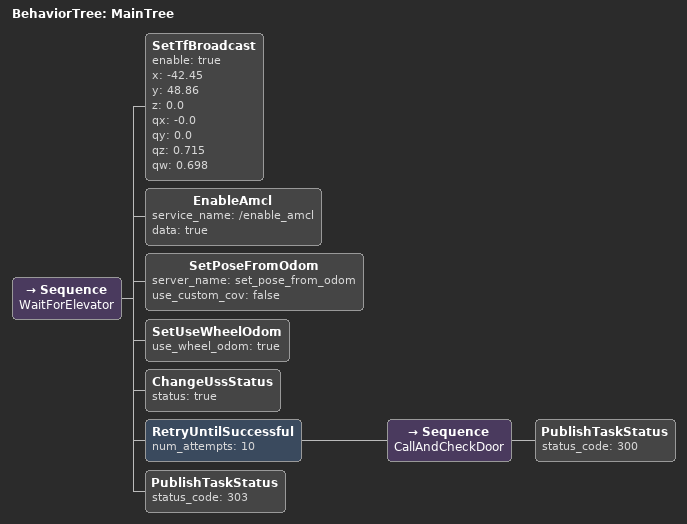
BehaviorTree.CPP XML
<root main_tree_to_execute="MainTree">
  <BehaviorTree ID="MainTree">
    <Sequence name="WaitForElevator">
      <!-- 使用默认参数 -->
      <!--StopPlayback service_name="stop_playback"/-->
      <!--DoorControl service_name="/door_control" executeid="1" success="{door_success}" stateid="{door_state}"/-->
      <SetTfBroadcast enable="true" x="-42.45" y="48.86" z="0.0" qx="-0.0" qy="0.0" qz="0.715" qw="0.698"/>
      <EnableAmcl service_name="/enable_amcl" data="true"/>
      <SetPoseFromOdom server_name="set_pose_from_odom" use_custom_cov="false"/>
      <SetUseWheelOdom use_wheel_odom="true"/>
      <ChangeUssStatus status="true"/>
      <RetryUntilSuccessful num_attempts="10">
        <Sequence name="CallAndCheckDoor">
        <PublishTaskStatus status_code="300"/>
        <!--DoorControl service_name="/door_control" doorid="2" executeid="2" success="{door_success}" stateid="{door_state}"/-->

        </Sequence>
      </RetryUntilSuccessful>
      <PublishTaskStatus status_code="303"/>
    </Sequence>
  </BehaviorTree>
</root>
